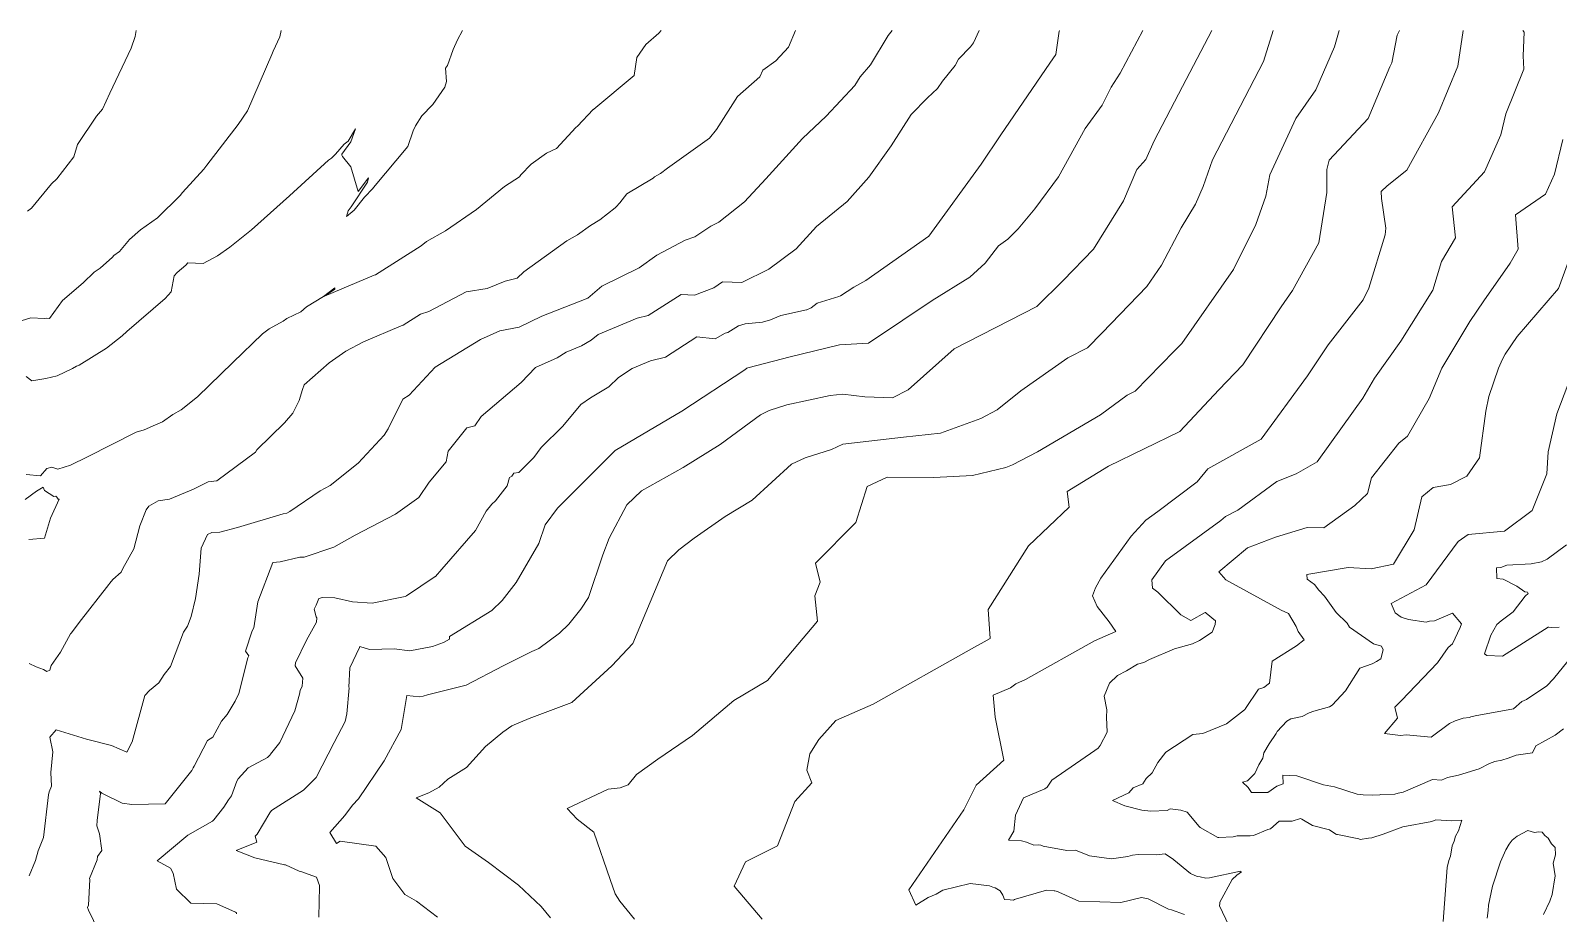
# Model space of a CAD drawing. Header units: metres. Extents: x 809241 to 811075, y 9156873 to 9158251.
# Drawn here: x 810369.7 to 810782.7, y 9158010.7 to 9158249.2 of the extents above; entities that cross this region are included whole.
import ezdxf

# ---------------------------------------------------------------- set-up
doc = ezdxf.new("R2010")
doc.units = ezdxf.units.M
doc.layers.add('C-TOPO-MAJR', color=9, linetype='Continuous')

msp = doc.modelspace()

# ---------------------------------------------------------------- linework, layer by layer
at = {"layer": 'C-TOPO-MAJR', "color": 9, "linetype": 'Continuous', "lineweight": 5}
for points, elevation in [([(810367.12, 9158170.76), (810369.73, 9158171.58), (810373.41, 9158171.43), (810374.07, 9158171.48), (810374.82, 9158171.45), (810378.25, 9158176.32), (810383.91, 9158181.08), (810386.81, 9158183.93), (810388.47, 9158184.98), (810391.83, 9158188.01), (810392.2, 9158188.42), (810393.68, 9158189.55), (810396.36, 9158192.8), (810399.41, 9158195.39), (810403.99, 9158198.64), (810410.14, 9158204.69), (810410.69, 9158205.44), (810416.47, 9158211.78), (810417.29, 9158212.84), (810425.81, 9158223.83), (810428.26, 9158227.49), (810434.89, 9158242.76), (810435.22, 9158243.63), (810437.03, 9158247.55), (810437.37, 9158249.2)], 2610), ([(810486.41, 9158249.2), (810485.03, 9158246.74), (810483.87, 9158244.11), (810482.4, 9158239.76), (810481.81, 9158239.03), (810482.1, 9158235.42), (810481.66, 9158233.89), (810478.39, 9158229.2), (810478.34, 9158229.17), (810475.43, 9158226.13), (810473.76, 9158223.43), (810473.08, 9158222.15), (810471.61, 9158217.91), (810462.33, 9158206.84), (810462.19, 9158206.57), (810459.96, 9158204.21), (810457.13, 9158200.67), (810455.05, 9158198.94), (810455.48, 9158200.49), (810456.35, 9158201.55), (810460.75, 9158208.21), (810461.04, 9158209.42), (810458.2, 9158205.71), (810456.22, 9158212.37), (810454, 9158215.15), (810453.83, 9158215.53), (810453.82, 9158215.79), (810456.2, 9158219.14), (810457.51, 9158222.67), (810455.54, 9158219.37), (810454.45, 9158218.54), (810452.09, 9158215.78), (810451.51, 9158215.29), (810450.97, 9158214.69), (810450.18, 9158214.15), (810439.64, 9158204.57), (810429.34, 9158195.4), (810423.53, 9158190.66), (810420.2, 9158188.37), (810416.34, 9158186.26), (810412.18, 9158186.44), (810411.61, 9158185.8), (810409.33, 9158183.81), (810408.47, 9158182.94), (810407.71, 9158178.66), (810406.02, 9158176.8), (810395.71, 9158167.95), (810394.44, 9158166.71), (810390.18, 9158163.41), (810382.78, 9158158.78), (810382.05, 9158158.59), (810380.98, 9158157.92), (810376.83, 9158155.93), (810373.83, 9158155.21), (810370, 9158154.62), (810368.43, 9158155.72)], 2600), ([(810540.14, 9158249.2), (810539.51, 9158248.52), (810535.99, 9158245.48), (810533.52, 9158241.95), (810532.82, 9158237.06), (810521.95, 9158227.99), (810521.8, 9158227.88), (810521.77, 9158227.85), (810517.54, 9158223.38), (810517.09, 9158223.06), (810511.86, 9158217.32), (810509.16, 9158216.05), (810505, 9158213.11), (810502.23, 9158210.26), (810501.79, 9158209.71), (810497.75, 9158207.04), (810490.23, 9158200.87), (810481.83, 9158195.15), (810476.67, 9158192.25), (810475.25, 9158191.09), (810462.94, 9158183.26), (810462.51, 9158183.1), (810449.14, 9158177.5), (810451.93, 9158179.31), (810451.87, 9158179.69), (810448.86, 9158177.38), (810444.28, 9158174.56), (810442.7, 9158173.24), (810438.93, 9158171.4), (810437.98, 9158170.74), (810434.18, 9158168.64), (810432.38, 9158167.32), (810424.35, 9158159.54), (810414.76, 9158150.3), (810410.35, 9158146.72), (810408.12, 9158145.45), (810405.3, 9158143.47), (810403.41, 9158142.74), (810400.38, 9158141.33), (810398.25, 9158140.71), (810385.02, 9158134.08), (810380.45, 9158131.79), (810377.06, 9158130.69), (810375.41, 9158131.25), (810374.06, 9158130.95), (810372.34, 9158128.9), (810368.44, 9158129.26)], 2590), ([(810368.82, 9158200.42), (810369.93, 9158201.26), (810375.36, 9158207.78), (810376.72, 9158209.14), (810381.37, 9158215.13), (810382.32, 9158218.39), (810387.47, 9158226.08), (810389.14, 9158227.96), (810391.13, 9158232.31), (810396.86, 9158244.42), (810397.92, 9158247.59), (810398.19, 9158249.2)], 2620), ([(810602.55, 9158249.2), (810601.48, 9158247.85), (810596.68, 9158239.94), (810593.94, 9158236.72), (810592.5, 9158234.38), (810584.75, 9158226.06), (810578.36, 9158220.01), (810568.43, 9158209.16), (810562.63, 9158202.97), (810555.74, 9158197.46), (810553.53, 9158196.35), (810549.25, 9158193.51), (810546.64, 9158192.54), (810538.99, 9158188.57), (810534.16, 9158185.14), (810524.12, 9158180.18), (810520.3, 9158176.91), (810507.88, 9158172.03), (810501.73, 9158169.1), (810496.56, 9158168.1), (810491.31, 9158165.72), (810479.06, 9158158.29), (810472.01, 9158150.74), (810470.3, 9158149.61), (810466.32, 9158141.6), (810465.28, 9158139.92), (810458.24, 9158132.36), (810450.64, 9158126.33), (810447.95, 9158124.91), (810439.75, 9158119.28), (810438.93, 9158118.87), (810437.92, 9158118.66), (810425.58, 9158114.93), (810420.81, 9158113.71), (810418.67, 9158113.62), (810417.49, 9158113.08), (810415.77, 9158109.43), (810415.26, 9158102.37), (810414.28, 9158095.83), (810413.07, 9158090.95), (810412.11, 9158088.29), (810411.01, 9158086.68), (810407.47, 9158077.38), (810405.76, 9158075.27), (810404.34, 9158072.98), (810401.83, 9158070.97), (810400.56, 9158069.63), (810397.14, 9158057.03), (810395.71, 9158054.32), (810391.58, 9158056.12), (810384.74, 9158057.8), (810376.61, 9158060.32), (810374.86, 9158058.29), (810375.66, 9158054.33), (810375.17, 9158048.81), (810375.34, 9158045.1), (810374.66, 9158043.55), (810374.49, 9158042.78), (810373.12, 9158031.24), (810371.75, 9158027.59), (810371.02, 9158025.04), (810369.3, 9158020.9)], 2570), ([(810576.46, 9158249.2), (810574.57, 9158244.68), (810571.09, 9158241.03), (810567.62, 9158238.47), (810566.79, 9158236.67), (810560.81, 9158231.4), (810555.1, 9158222.49), (810553.22, 9158220.14), (810541.87, 9158212.04), (810539.96, 9158210.63), (810538.34, 9158209.66), (810538.01, 9158209.33), (810530.86, 9158205.07), (810528.98, 9158202.66), (810527.97, 9158201.56), (810527.7, 9158201.32), (810523.56, 9158198.1), (810521.03, 9158196.59), (810517.5, 9158194.05), (810514.64, 9158192.43), (810503, 9158184.03), (810501.23, 9158182.31), (810497.98, 9158181.55), (810493.1, 9158179.54), (810487.46, 9158178.6), (810477.35, 9158173.28), (810475.08, 9158172.62), (810470.38, 9158169.64), (810469.85, 9158169.44), (810459.69, 9158165.14), (810454.89, 9158162.58), (810450.4, 9158159.45), (810443.61, 9158153.54), (810443.13, 9158152.24), (810442.31, 9158149.27), (810440.56, 9158145.83), (810438.35, 9158143.26), (810430.83, 9158135.99), (810430.49, 9158135.28), (810420.01, 9158127.54), (810417.65, 9158127.26), (810413.73, 9158125.36), (810407.19, 9158122.62), (810404.11, 9158122.14), (810401.61, 9158120.72), (810400.87, 9158119.7), (810399.23, 9158115.44), (810397.54, 9158109.21), (810394.6, 9158103.9), (810394.16, 9158102.89), (810391.87, 9158100.89), (810391.12, 9158099.93), (810390.81, 9158099.6), (810382.77, 9158089.28), (810380.75, 9158086.5), (810380.45, 9158086.23), (810377.79, 9158081.26), (810375.19, 9158077.72), (810374.84, 9158076.44), (810374.05, 9158076.04), (810373.17, 9158076.6), (810371.17, 9158077.37), (810369.32, 9158078.23)], 2580), ([(810626.12, 9158249.2), (810624.59, 9158245.87), (810623.73, 9158244.82), (810620.54, 9158241.44), (810619.65, 9158239.78), (810616.18, 9158235.49), (810614.84, 9158233.54), (810612.16, 9158231.06), (810607.75, 9158226.52), (810602.3, 9158218.07), (810596.27, 9158209.61), (810590.37, 9158203.05), (810582.12, 9158196.26), (810576.59, 9158190.27), (810569.24, 9158184.74), (810561.97, 9158181.14), (810556.74, 9158181.29), (810554.38, 9158179.73), (810549.13, 9158177.77), (810545.55, 9158177.94), (810536.61, 9158172.22), (810533.66, 9158171.49), (810523.1, 9158167.09), (810521.19, 9158165.61), (810518.59, 9158164.07), (810514.42, 9158162.37), (810512.01, 9158160.79), (810506.17, 9158158.19), (810502.28, 9158154.13), (810491.44, 9158144.98), (810489.72, 9158142.45), (810487.57, 9158141.85), (810482.56, 9158135.57), (810481.97, 9158132.68), (810477.38, 9158127.18), (810474.66, 9158123.09), (810468.28, 9158118.59), (810457.41, 9158112.94), (810451.67, 9158109.66), (810443.64, 9158106.92), (810442.42, 9158106.95), (810437.16, 9158105.67), (810435.16, 9158105.47), (810431.12, 9158094.92), (810429.99, 9158087.89), (810429.54, 9158087.04), (810427.8, 9158081.57), (810428.66, 9158080.28), (810428.41, 9158079.75), (810425.99, 9158070.14), (810424.99, 9158068.1), (810422.78, 9158064.47), (810421.24, 9158062.68), (810418.97, 9158058.36), (810417.46, 9158057.44), (810413.91, 9158050.52), (810413.6, 9158050.03), (810413.29, 9158049.29), (810406.06, 9158040.28), (810397.07, 9158040.14), (810394.45, 9158040.54), (810389.44, 9158042.98), (810388.94, 9158043.17), (810388.31, 9158043.71), (810388.54, 9158043.08), (810387.64, 9158035.81), (810387.57, 9158034.38), (810388.27, 9158032.26), (810388.88, 9158027.72), (810387.75, 9158026.11), (810387.63, 9158025.23), (810385.59, 9158020.14), (810385.67, 9158019.92), (810385.29, 9158012.95), (810385.08, 9158012.3), (810385.33, 9158011.56), (810388.06, 9158006.04)], 2560), ([(810647.84, 9158249.2), (810647.71, 9158249.01), (810646.81, 9158242.74), (810645.24, 9158240.38), (810631.96, 9158221.06), (810626.65, 9158213.13), (810612.46, 9158193.63), (810595.45, 9158181.66), (810592.19, 9158179.86), (810588.65, 9158177.52), (810588.18, 9158177.33), (810582.3, 9158175.56), (810580.68, 9158174.32), (810579.47, 9158173.78), (810579.39, 9158173.79), (810572.5, 9158172.24), (810569.65, 9158171.05), (810567.5, 9158170.4), (810562.83, 9158170), (810561.04, 9158169.41), (810558.14, 9158167.63), (810557.4, 9158167.48), (810554.73, 9158165.94), (810549.77, 9158166.47), (810541.3, 9158160.98), (810537.26, 9158159.98), (810532.26, 9158157.93), (810528.61, 9158155.53), (810526.02, 9158152.93), (810521.03, 9158150.02), (810518.41, 9158148.23), (810513.55, 9158142.34), (810507.67, 9158136.57), (810505.67, 9158133.91), (810501.64, 9158129.83), (810500.32, 9158129.64), (810499.77, 9158128.86), (810499.09, 9158128.45), (810498.54, 9158126.24), (810495.38, 9158122.2), (810494.39, 9158121.25), (810492.8, 9158119.34), (810489.98, 9158114.15), (810480.8, 9158103.68), (810479.12, 9158101.76), (810479.08, 9158101.74), (810471.33, 9158096.48), (810470.91, 9158096.31), (810462.02, 9158094.54), (810456.7, 9158094.88), (810451.87, 9158095.95), (810448.61, 9158096.05), (810447.61, 9158095.79), (810446.88, 9158093.99), (810446.32, 9158092.87), (810446.84, 9158090.81), (810447.02, 9158090.57), (810446.92, 9158089.36), (810444.27, 9158084.54), (810441.25, 9158078.44), (810441.2, 9158077.64), (810443.29, 9158074.24), (810443.09, 9158072.08), (810442.52, 9158070.91), (810442.34, 9158069.98), (810441.09, 9158065.46), (810437.04, 9158056.93), (810434.48, 9158053.73), (810434.39, 9158053.53), (810433.67, 9158052.84), (810428.48, 9158050.01), (810425.79, 9158047.05), (810425.42, 9158046.47), (810423.97, 9158042.49), (810423.16, 9158041.4), (810421.91, 9158039.4), (810419.24, 9158036.02), (810418.84, 9158035.62), (810412.15, 9158031.9), (810403.86, 9158024.9), (810407.46, 9158022.92), (810408.21, 9158021.61), (810409.13, 9158017.3), (810412.96, 9158013.48), (810419.97, 9158013.34), (810425.05, 9158011.05), (810425.29, 9158010.85), (810425.32, 9158010.65)], 2550), ([(810670.33, 9158249.2), (810664.21, 9158237.74), (810661.82, 9158233.95), (810659.37, 9158229.02), (810654.74, 9158222.72), (810647.54, 9158209.7), (810641.12, 9158201.08), (810636.63, 9158195.62), (810633.81, 9158192.87), (810631.28, 9158191.03), (810627.71, 9158186.4), (810623.55, 9158182.56), (810613.43, 9158176.27), (810605.43, 9158170.97), (810596.19, 9158164.8), (810588.33, 9158164.31), (810575.01, 9158161.08), (810563.6, 9158158.14), (810563.31, 9158158), (810562.78, 9158157.6), (810545.72, 9158146.35), (810527.69, 9158135.76), (810512.14, 9158120.18), (810508.79, 9158115.71), (810507.1, 9158110.62), (810500.95, 9158100.13), (810497.15, 9158095.29), (810494.32, 9158092.59), (810482.94, 9158085.49), (810482.9, 9158084.84), (810481.26, 9158083.86), (810478.32, 9158082.79), (810472.18, 9158081.67), (810467.97, 9158082.17), (810461.3, 9158082.03), (810458.63, 9158082.79), (810458.62, 9158082.65), (810458.57, 9158082.55), (810456, 9158077.04), (810455.7, 9158071.8), (810455.81, 9158071.63), (810455.15, 9158064.66), (810454.68, 9158062.56), (810451.77, 9158056.91), (810446.85, 9158047.47), (810446.68, 9158047.26), (810443.48, 9158044.04), (810434.75, 9158038.48), (810434.33, 9158037.91), (810430.92, 9158032.12), (810430.37, 9158031.62), (810430.84, 9158029.96), (810425.2, 9158027.73), (810430.25, 9158025.78), (810438.27, 9158023.87), (810438.58, 9158023.84), (810442.27, 9158022.13), (810442.75, 9158022.02), (810446.96, 9158020.52), (810447.75, 9158018.27), (810447.8, 9158018.04), (810447.78, 9158017.99), (810447.58, 9158009.73)], 2540), ([(810688.98, 9158249.2), (810681.05, 9158234.06), (810673.44, 9158219.38), (810671.19, 9158214.37), (810668.7, 9158211.67), (810665.11, 9158203.2), (810657.05, 9158190.19), (810648.83, 9158181.66), (810641.72, 9158174.71), (810619.33, 9158163.26), (810606.86, 9158152.17), (810602.65, 9158150.02), (810595.21, 9158150.28), (810589.26, 9158151.03), (810585.84, 9158150.64), (810574.06, 9158148.12), (810569.37, 9158146.6), (810566.95, 9158145.38), (810556.11, 9158137.4), (810546.09, 9158131.16), (810534.82, 9158124.88), (810530.82, 9158121.11), (810526.11, 9158112.07), (810524.33, 9158107.55), (810520.53, 9158096.1), (810518.38, 9158092.9), (810515.21, 9158088.87), (810512.65, 9158086.44), (810507.05, 9158082.3), (810505.15, 9158081.5), (810497.41, 9158077.58), (810487.41, 9158072.34), (810476.98, 9158069.8), (810475.81, 9158069.38), (810474.78, 9158069.19), (810471.38, 9158069.59), (810469.88, 9158060.38), (810465.23, 9158051.94), (810458.35, 9158041.64), (810456.73, 9158039.94), (810454.63, 9158037.13), (810450.59, 9158032.56), (810452.37, 9158029.65), (810453.34, 9158030.27), (810463.04, 9158028.85), (810465.67, 9158025.85), (810467.63, 9158020.15), (810470.8, 9158015.8), (810473.97, 9158014.03), (810479.66, 9158009.67)], 2530), ([(810705.6, 9158249.2), (810702.95, 9158240.85), (810689.16, 9158214.28), (810686.68, 9158207.1), (810684.59, 9158202.34), (810680.73, 9158195.93), (810675.43, 9158185.81), (810671.44, 9158180.11), (810659.37, 9158167.55), (810655.42, 9158163.49), (810650.09, 9158160.83), (810637.38, 9158151.89), (810631, 9158146.74), (810626.53, 9158144.4), (810615.63, 9158140.45), (810605.6, 9158139.41), (810589.21, 9158137.48), (810586.14, 9158136.07), (810579.02, 9158133.76), (810575.34, 9158132.07), (810564.74, 9158122.35), (810557.47, 9158117.94), (810549.08, 9158112.09), (810544.93, 9158108.95), (810541.81, 9158106.01), (810532.5, 9158083.63), (810526.82, 9158077.6), (810515.99, 9158067.69), (810504.49, 9158063.42), (810499.74, 9158061.42), (810497.31, 9158059.68), (810492.67, 9158055.84), (810487.49, 9158050.16), (810482.46, 9158046.99), (810480.13, 9158044.84), (810477.3, 9158043.33), (810473.89, 9158041.98), (810480.4, 9158037.92), (810487.13, 9158028.88), (810493.45, 9158024.48), (810501.57, 9158018.38), (810507.71, 9158012.6), (810510.18, 9158009.53)], 2520), ([(810723.38, 9158249.2), (810722.12, 9158244.8), (810717.12, 9158233.17), (810711.66, 9158225.48), (810704.7, 9158210.21), (810703.57, 9158204.45), (810700.88, 9158196.81), (810694.81, 9158184.67), (810680.86, 9158164.7), (810678.84, 9158162.61), (810668.3, 9158151.79), (810666.08, 9158150.68), (810658.86, 9158145.43), (810641.85, 9158135.39), (810635.14, 9158131.88), (810633.32, 9158131.22), (810624.26, 9158129.06), (810613.86, 9158128.46), (810601.25, 9158128.58), (810595.78, 9158126.02), (810592.75, 9158116.28), (810581.85, 9158105.36), (810583.11, 9158100.2), (810581.63, 9158096.47), (810582.37, 9158089.65), (810568.89, 9158073.6), (810559.77, 9158068.22), (810548.57, 9158058.78), (810539.26, 9158052.41), (810533.47, 9158048.25), (810531.21, 9158045.45), (810529.07, 9158044.63), (810525.8, 9158044.27), (810514.75, 9158039.04), (810517.42, 9158036.15), (810521.95, 9158032.68), (810526.32, 9158019.89), (810527.74, 9158015.99), (810528.96, 9158014.02), (810532.93, 9158009.19)], 2510), ([(810739.7, 9158249.2), (810739.11, 9158248), (810737.63, 9158240.49), (810737.13, 9158239.37), (810731.3, 9158225.48), (810720.74, 9158214.16), (810720.04, 9158211.71), (810720.09, 9158205.46), (810717.9, 9158191.87), (810710.83, 9158179.01), (810707.78, 9158174.62), (810697.4, 9158158.93), (810690.9, 9158152.2), (810680.35, 9158140.93), (810661.02, 9158131.5), (810649.92, 9158124.68), (810650.4, 9158120.5), (810639.42, 9158110.06), (810628.54, 9158092.83), (810629.08, 9158084.99), (810624.02, 9158082.19), (810597.48, 9158067.21), (810587.37, 9158062.82), (810582.77, 9158057.72), (810580.33, 9158053.81), (810579.48, 9158049.41), (810580.85, 9158045.98), (810576.23, 9158040.95), (810571.61, 9158028.96), (810562.95, 9158024.62), (810559.91, 9158018.09), (810567.45, 9158009.21)], 2500), ([(810681.62, 9158010.45), (810678.07, 9158011.71), (810677.26, 9158011.86), (810671.74, 9158014.63), (810669.98, 9158014.99), (810664.38, 9158013.68), (810653.07, 9158014.05), (810647.61, 9158016.5), (810647.31, 9158016.68), (810646.57, 9158016.83), (810646.37, 9158016.78), (810644.28, 9158016.99), (810635.93, 9158014.61), (810635.69, 9158014.44), (810635.37, 9158014.27), (810634.52, 9158014.41), (810632.98, 9158014.5), (810632.46, 9158015.67), (810631.77, 9158016.8), (810630.38, 9158017.61), (810629.77, 9158017.81), (810628.9, 9158018.17), (810623.67, 9158018.84), (810616.32, 9158017.03), (810614.48, 9158015.95), (810612.35, 9158015.06), (810609, 9158012.94), (810607.06, 9158017.12), (810621.95, 9158038.7), (810625.33, 9158045.4), (810632.81, 9158052.16), (810630.39, 9158063.77), (810629.84, 9158069.7), (810634.53, 9158071.7), (810636, 9158072.7), (810638.62, 9158073.91), (810657.31, 9158084.39), (810663.02, 9158086.84), (810661.21, 9158089.52), (810657.97, 9158093.6), (810656.74, 9158096.5), (810657.56, 9158098.65), (810658.96, 9158101.24), (810667.15, 9158112.64), (810671.17, 9158116.96), (810674.4, 9158119.26), (810685.07, 9158127.32), (810687.95, 9158130.85), (810702.34, 9158138.82), (810714.85, 9158155.92), (810720.41, 9158164.33), (810729.95, 9158176.51), (810731.42, 9158179.64), (810735.81, 9158194.03), (810736.06, 9158195.84), (810734.83, 9158203.84), (810734.81, 9158205.71), (810736.42, 9158207.25), (810741.72, 9158211.45), (810750.29, 9158226.99), (810755.5, 9158239.55), (810756.9, 9158249.2)], 2490), ([(810773.07, 9158249.2), (810773.47, 9158248.77), (810773.13, 9158242.42), (810773.34, 9158238.75), (810768.48, 9158226.69), (810767.11, 9158221.07), (810762.68, 9158211.06), (810753.97, 9158201.62), (810754.83, 9158193.25), (810751.08, 9158186.79), (810748.73, 9158179.08), (810740.08, 9158165.26), (810732.98, 9158155.33), (810729.84, 9158149.94), (810724.36, 9158142.24), (810717.48, 9158132.74), (810711.77, 9158129.49), (810706.61, 9158127.41), (810696.01, 9158119.66), (810692.69, 9158117.97), (810691.4, 9158116.9), (810676.43, 9158105.95), (810672.79, 9158100.84), (810672.95, 9158098.54), (810674.4, 9158097.47), (810680.64, 9158091.37), (810683.36, 9158089.82), (810687.17, 9158091.98), (810687.29, 9158091.97), (810687.5, 9158091.85), (810689.97, 9158089.79), (810689.87, 9158088.77), (810689.11, 9158086.73), (810685.7, 9158084.48), (810683.77, 9158083.55), (810678.88, 9158082.23), (810672.16, 9158079.29), (810670.6, 9158078.47), (810668.86, 9158078.02), (810665.94, 9158076.25), (810663.49, 9158075), (810661.3, 9158072.88), (810659.92, 9158069.38), (810660.65, 9158065.69), (810660.49, 9158063.76), (810660.73, 9158059.65), (810658.83, 9158056.09), (810658.26, 9158055.4), (810657.37, 9158054.76), (810645.73, 9158046.74), (810644.47, 9158044.84), (810643.83, 9158044.36), (810638.07, 9158041.91), (810635.89, 9158037.27), (810635.49, 9158032.96), (810634.06, 9158030.54), (810637.54, 9158030.36), (810638.93, 9158030.01), (810640.86, 9158029.17), (810642.22, 9158029.26), (810642.77, 9158029.19), (810643.43, 9158028.86), (810649.77, 9158027.75), (810652.1, 9158027.81), (810655.93, 9158026.31), (810661.87, 9158025.51), (810666.29, 9158026.09), (810667.54, 9158026.5), (810669.09, 9158026.62), (810674, 9158026.58), (810676.38, 9158026.79), (810678.6, 9158025.32), (810678.69, 9158025.22), (810683.19, 9158021.52), (810685.04, 9158020.7), (810685.84, 9158020.58), (810687.41, 9158020.21), (810688.33, 9158020.36), (810696.72, 9158022.14), (810696.59, 9158022.08), (810697.03, 9158021.99), (810695.78, 9158021.06), (810694.53, 9158019.92), (810691.19, 9158013.8), (810691.15, 9158013.55), (810691.16, 9158013.38), (810691.11, 9158012.8), (810693.61, 9158007.45)], 2480), ([(810783.9, 9158219.78), (810781.61, 9158210.41), (810779.22, 9158204.97), (810771.05, 9158199.4), (810771.84, 9158190.17), (810769.66, 9158186.4), (810762.57, 9158176.18), (810758.71, 9158170.62), (810751.21, 9158158.05), (810747.72, 9158149.79), (810741.86, 9158139.61), (810739.54, 9158137.72), (810732.12, 9158128.37), (810731.08, 9158124.16), (810727.65, 9158120.87), (810719.25, 9158114.86), (810714.73, 9158115), (810706.18, 9158112.36), (810698.61, 9158109.48), (810690.88, 9158103.03), (810692.79, 9158100.87), (810707.72, 9158092.64), (810709.58, 9158091.86), (810709.69, 9158091.71), (810711.75, 9158088.25), (810712.33, 9158086.87), (810713.96, 9158084.66), (810711.92, 9158082.97), (810705.32, 9158078.83), (810704.6, 9158072.9), (810703.03, 9158071.75), (810701.61, 9158071.31), (810698.13, 9158066.04), (810697.98, 9158065.87), (810697.84, 9158065.69), (810692.94, 9158061.89), (810686.6, 9158059.29), (810683.89, 9158059.04), (810676.54, 9158054.29), (810674.4, 9158051.46), (810672.88, 9158048.72), (810671.22, 9158047.21), (810670.3, 9158045.75), (810667.73, 9158044.67), (810666.55, 9158043.33), (810662.18, 9158041.2), (810665.47, 9158039.75), (810670.11, 9158038.62), (810672.47, 9158038.37), (810676.9, 9158038.52), (810677.71, 9158038.94), (810680.6, 9158038.64), (810682.35, 9158038.05), (810685.59, 9158034.21), (810685.78, 9158034.03), (810685.84, 9158033.94), (810690.62, 9158031.26), (810690.89, 9158031.2), (810694.76, 9158031.43), (810695.8, 9158031.65), (810699.39, 9158031.64), (810700.23, 9158031.78), (810704.15, 9158033.36), (810704.87, 9158033.54), (810707.18, 9158035.64), (810710.71, 9158035.63), (810712.98, 9158036.35), (810713.33, 9158036.22), (810716.2, 9158034.47), (810720.76, 9158033.32), (810720.78, 9158033.31), (810722.53, 9158032.13), (810722.74, 9158032.06), (810722.93, 9158032.04), (810728.75, 9158030.88), (810729.14, 9158030.67), (810731.38, 9158031.04), (810732.25, 9158031.13), (810735.33, 9158032.14), (810740.6, 9158034.09), (810748.43, 9158035.51), (810749.59, 9158036), (810753.76, 9158035.75), (810756.57, 9158035.87), (810755.65, 9158032.99), (810754.9, 9158031.61), (810754.54, 9158030.28), (810754, 9158028.94), (810753.51, 9158026.19), (810753.08, 9158025.06), (810752.6, 9158023.14), (810751.57, 9158008.52)], 2470), ([(810785.33, 9158186.64), (810782.69, 9158179.51), (810771.56, 9158166.56), (810768.28, 9158161.83), (810767.54, 9158160.48), (810766.5, 9158158), (810763.87, 9158150.34), (810763.03, 9158146.37), (810761.32, 9158133.76), (810757.89, 9158128.81), (810753.48, 9158126.6), (810748.86, 9158125.75), (810745.78, 9158123.22), (810743.68, 9158114.35), (810738.08, 9158105.05), (810732.08, 9158103.8), (810725.84, 9158104.18), (810714.68, 9158102.31), (810714.73, 9158100.98), (810716.76, 9158099.59), (810717.92, 9158098.02), (810719.48, 9158096.39), (810722.61, 9158092), (810725.54, 9158089.13), (810726.18, 9158088.08), (810732.72, 9158083.57), (810734.88, 9158082.9), (810735.32, 9158081.91), (810734.64, 9158079.5), (810733.5, 9158078.76), (810732.34, 9158078.15), (810729, 9158076.93), (810725.11, 9158070.87), (810721.49, 9158066.97), (810720.83, 9158066.54), (810716.53, 9158065.34), (810715.31, 9158064.88), (810713.44, 9158063.94), (810710.35, 9158063.31), (810709.29, 9158062.63), (810706.63, 9158059.9), (810706.39, 9158059.33), (810704.47, 9158056.51), (810703.04, 9158054.06), (810702.77, 9158052.64), (810701.67, 9158050.86), (810700.63, 9158048.55), (810698.61, 9158046.55), (810697.31, 9158046.21), (810698.85, 9158044.73), (810699.74, 9158043.39), (810704.17, 9158043.35), (810706.53, 9158045.14), (810708.26, 9158045.72), (810708.15, 9158048.06), (810711.93, 9158047.86), (810719.19, 9158045.49), (810722.18, 9158044.91), (810728.28, 9158042.97), (810729.91, 9158042.75), (810732.53, 9158042.63), (810734.42, 9158042.74), (810734.68, 9158042.82), (810738.46, 9158042.92), (810739.36, 9158043.24), (810740.69, 9158043.48), (810748.66, 9158046.87), (810751.11, 9158046.72), (810752.68, 9158047.44), (810755.67, 9158048.1), (810761.24, 9158049.81), (810764.06, 9158051.24), (810765.54, 9158051.76), (810767.42, 9158052.14), (810769.13, 9158052.63), (810771.3, 9158053.49), (810775.66, 9158054.11), (810776.57, 9158056.03), (810781.8, 9158058.84), (810784.07, 9158060.58)], 2460), ([(810787.53, 9158159.44), (810782.25, 9158145.64), (810779.96, 9158135.41), (810779.57, 9158129.48), (810775.59, 9158119.53), (810768.08, 9158114), (810758.33, 9158113.07), (810755.62, 9158111.15), (810746.97, 9158099.51), (810737.45, 9158094.41), (810738.54, 9158091.9), (810740.15, 9158090.76), (810742.18, 9158090.16), (810746.97, 9158089.41), (810747.87, 9158089.71), (810749.15, 9158089.76), (810754.03, 9158091.83), (810756.47, 9158088.92), (810756.13, 9158087.92), (810754.08, 9158083.58), (810752.85, 9158082.51), (810750.03, 9158078.43), (810740.24, 9158068.27), (810738.47, 9158066.48), (810739.22, 9158063.5), (810735.7, 9158059.28), (810739.98, 9158058.77), (810741.55, 9158058.93), (810748.28, 9158058.33), (810748.28, 9158058.33), (810753.26, 9158061.98), (810754.79, 9158062.75), (810756.94, 9158063.48), (810758.66, 9158063.66), (810758.98, 9158063.82), (810759.46, 9158063.9), (810760.2, 9158064.13), (810770.54, 9158066.02), (810772.84, 9158067.93), (810774.04, 9158068.54), (810779.53, 9158072.21), (810781.33, 9158074.08), (810785.19, 9158078.84)], 2450), ([(810368.19, 9158122.53), (810371.24, 9158124.81), (810373.05, 9158125.82), (810373.38, 9158124.94), (810375.98, 9158123.34), (810376.45, 9158123.42), (810376.75, 9158123.2), (810377.09, 9158122.58), (810377.38, 9158122.58), (810375.06, 9158117.53), (810373.47, 9158112.13), (810369.15, 9158111.73)], 2590), ([(810784.88, 9158110.32), (810779.65, 9158106.42), (810778.12, 9158105.66), (810775.31, 9158105.16), (810768.75, 9158104.77), (810767.14, 9158104.12), (810765.91, 9158104.09), (810766.03, 9158101.15), (810767.77, 9158101.04), (810771.45, 9158099.09), (810773.6, 9158097.57), (810774.34, 9158097.49), (810774.54, 9158097.11), (810773.7, 9158096.43), (810770.47, 9158092.22), (810767.19, 9158089.76), (810766.07, 9158088.77), (810764.38, 9158085.88), (810762.74, 9158080.85), (810763.32, 9158080.43), (810767.55, 9158080.19), (810779.96, 9158088.05), (810780.09, 9158088.09), (810780.71, 9158087.98), (810782.86, 9158088.09)], 2440), ([(810763.44, 9158009.42), (810763.74, 9158011.48), (810763.78, 9158012.92), (810764.83, 9158018.05), (810767.02, 9158024.65), (810768.45, 9158027.88), (810769.39, 9158029.43), (810770.19, 9158030.47), (810771.57, 9158031.61), (810774.4, 9158033.13), (810776.19, 9158032.59), (810777.29, 9158032.72), (810778.32, 9158032.66), (810779.03, 9158031.79), (810779.93, 9158031.09), (810780.8, 9158029.54), (810781.83, 9158028.5), (810781.86, 9158026.51), (810781.24, 9158024.27), (810781.84, 9158020.92), (810781, 9158015.86), (810780.33, 9158014.06), (810778.66, 9158010.47)], 2470)]:
    msp.add_lwpolyline(points, dxfattribs=dict(at, elevation=elevation))

doc.saveas('drawing.dxf')
